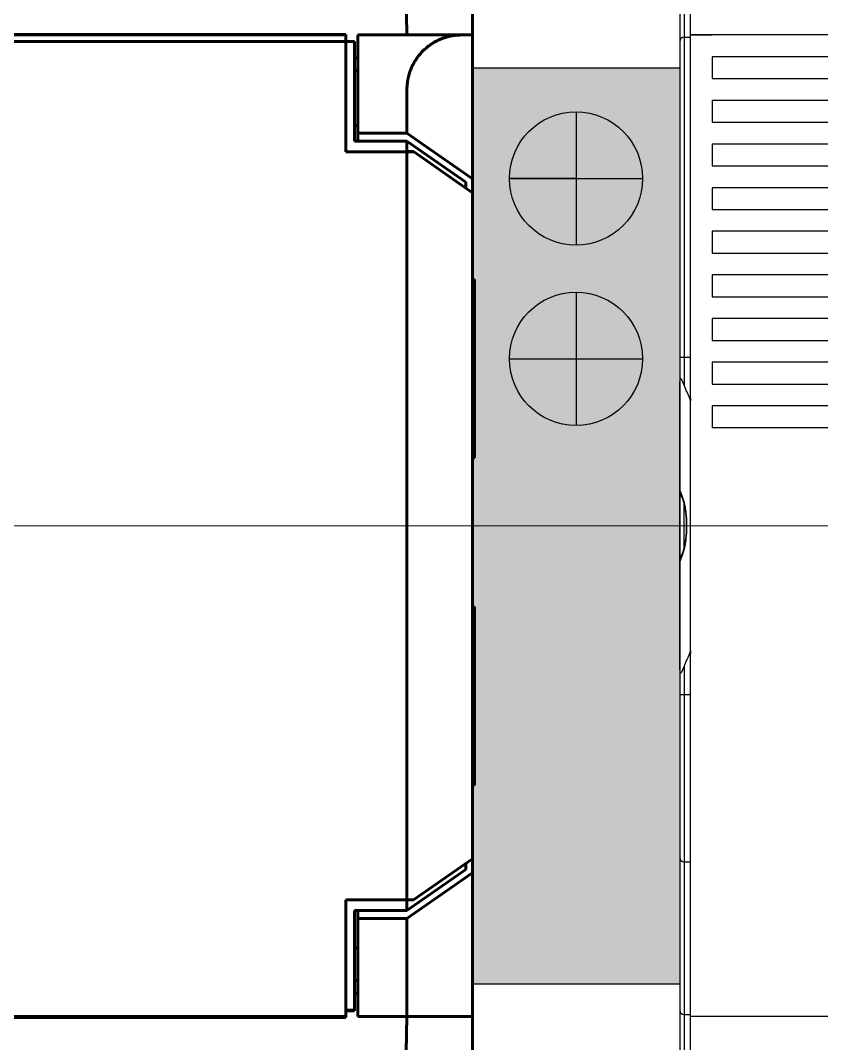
# Model space of a CAD drawing. Header units: millimetres. Extents: x 0 to 53000, y -591 to 24400.
# Drawn here: x 2887.46 to 2924.17, y 2881.27 to 2928.17 of the extents above; entities that cross this region are included whole.
import ezdxf
from ezdxf.enums import TextEntityAlignment as Align

# ---------------------------------------------------------------- set-up
doc = ezdxf.new("R2010")
doc.units = ezdxf.units.MM
doc.linetypes.add('K5LT_BASIC', pattern=[0])
doc.layers.add('Основная', color=7, linetype='Continuous', lineweight=30)
doc.layers.add('Привязки', color=2, linetype='Continuous', lineweight=0, plot=False, transparency=0.8)
doc.styles.add('текст', font='isocpeui.ttf')

# ---------------------------------------------------------------- blocks, each defined once
blk = doc.blocks.new('Программируемое реле ПР102')
at = {"layer": 'Основная', "linetype": 'K5LT_BASIC', "lineweight": 60}
for p, q in [((116.75, 34), (117, 22.5)), ((120, 22.5), (120, 34)), ((113.72, 22.525), (3.28, 22.525)), ((113.72, 22.525), (113.803, 22.523)), ((113.803, 22.523), (114.2, 22.523)), ((114.2, 22.503), (114.2, 22.523)), ((2.8, 22.503), (114.2, 22.503)), ((114.2, 22.2), (2.8, 22.2)), ((114.2, 22.503), (114.2, 22.2)), ((114.2, 17.15), (114.2, 22.2)), ((114.6, 22.2), (114.2, 22.2)), ((114.6, 17.64), (114.6, 22.2)), ((114.75, 22.5), (114.75, 20)), ((119.5, 22.5), (114.75, 22.5)), ((119.5, 22.5), (120, 22.5)), ((120, 15.899), (120, 22.5)), ((114.75, 21.441), (114.6, 21.441)), ((114.75, 20.85), (114.6, 20.85)), ((114.75, 18), (114.75, 20)), ((117, 18), (117, 20)), ((114.75, 18.35), (114.6, 18.35)), ((114.75, 18), (117, 18)), ((114.75, 18), (114.75, 17.64)), ((117, 18), (120, 15.899)), ((114.6, 17.64), (117, 17.64)), ((117, 17.64), (117, 17.152)), ((117, 17.64), (119.7, 15.749)), ((114.2, 17.15), (117, 17.15)), ((117.3, 17.152), (117, 17.152)), ((117, 17.15), (117.3, 17.15)), ((117, 17.15), (117, -17.15)), ((117.3, 17.15), (117.3, 17.152)), ((120, 15.261), (117.3, 17.152)), ((119.7, 15.471), (119.7, 15.749)), ((120, 15.899), (120, 15.261)), ((120, -15.261), (120, 15.261)), ((120.1, 11.289), (120, 11.29)), ((120.1, 3.11), (120.1, 11.289)), ((120, 3.109), (120.1, 3.11)), ((120, -3.71), (120.1, -3.711)), ((120.1, -11.89), (120.1, -3.711)), ((120, -11.891), (120.1, -11.89)), ((120, -15.261), (117.3, -17.152)), ((119.7, -15.749), (119.7, -15.471)), ((120, -15.261), (120, -15.9)), ((119.7, -15.749), (117, -17.64)), ((120, -15.9), (117, -18)), ((120, -22.5), (120, -15.9)), ((114.2, -17.15), (114.2, -22.5)), ((114.2, -17.15), (117, -17.15)), ((117, -17.15), (117.3, -17.15)), ((117, -17.64), (117, -17.152)), ((117, -17.152), (117.3, -17.152)), ((117.3, -17.15), (117.3, -17.152)), ((114.6, -22.203), (114.6, -17.64)), ((114.6, -17.64), (117, -17.64)), ((114.75, -17.64), (114.75, -18)), ((114.75, -22.5), (114.75, -18)), ((114.75, -18), (117, -18)), ((117, -22.5), (117, -18)), ((114.75, -19.35), (114.65, -19.35)), ((114.601, -20.848), (114.601, -21.199)), ((114.75, -20.85), (114.65, -20.85)), ((114.6, -21.214), (114.601, -21.201)), ((114.75, -21.43), (114.6, -21.43)), ((114.601, -21.199), (114.601, -21.201)), ((114.2, -22.5), (2.8, -22.5)), ((114.6, -22.203), (114.2, -22.203)), ((114.6, -22.238), (114.2, -22.238)), ((114.2, -22.5), (114.2, -22.535)), ((114.6, -22.203), (114.6, -22.238)), ((114.75, -22.5), (117, -22.5)), ((117, -22.5), (116.75, -34)), ((117, -22.5), (120, -22.5)), ((120, -34), (120, -22.5)), ((64.5, -22.535), (114.2, -22.535))]:
    blk.add_line(p, q, dxfattribs=at)
for centre, start, end in [((114.65, -19.85), 90, 95.7392), ((114.65, -20.35), 264.2608, 270)]:
    blk.add_arc(centre, 0.5, start, end, dxfattribs=at)
blk.add_rational_spline([(117, 20), (117, 21.464), (118.036, 22.5), (119.5, 22.5)], [1, 0.804737854124, 0.804737854124, 1], degree=3, dxfattribs=at)
at = {"layer": 'Основная', "style": 'текст'}
blk.add_attdef('№', text='', height=40, dxfattribs=at).set_placement((57, -88), align=Align.MIDDLE_CENTER)
blk = doc.blocks.new('Звонок HA')
at = {"layer": 'Основная'}
for p, q in [((0.2, 42.4), (0.2, 6.455)), ((0.49, 5.739), (0.49, 42.5)), ((0, 42.2), (0, 6.606)), ((0.2, 22.4), (0.49, 22.4)), ((16.91, 22.5), (0.49, 22.5)), ((0.49, 22.5), (1.49, 22.5)), ((15.91, 21.5), (1.49, 21.5)), ((1.49, 21.5), (1.49, 20.5)), ((1.49, 20.5), (15.91, 20.5)), ((15.91, 19.5), (1.49, 19.5)), ((1.49, 19.5), (1.49, 18.5)), ((1.49, 18.5), (15.91, 18.5)), ((15.91, 17.5), (1.49, 17.5)), ((1.49, 17.5), (1.49, 16.5)), ((1.49, 16.5), (15.91, 16.5)), ((15.91, 15.5), (1.49, 15.5)), ((1.49, 15.5), (1.49, 14.5)), ((1.49, 14.5), (15.91, 14.5)), ((15.91, 13.5), (1.49, 13.5)), ((1.49, 13.5), (1.49, 12.5)), ((1.49, 12.5), (15.91, 12.5)), ((15.91, 11.5), (1.49, 11.5)), ((1.49, 11.5), (1.49, 10.5)), ((1.49, 10.5), (15.91, 10.5)), ((15.91, 9.5), (1.49, 9.5)), ((1.49, 9.5), (1.49, 8.5)), ((1.49, 8.5), (15.91, 8.5)), ((0.2, 7.731), (0.49, 7.731)), ((15.91, 7.5), (1.49, 7.5)), ((1.49, 7.5), (1.49, 6.5)), ((0, -6.606), (0, 6.606)), ((1.49, 6.5), (15.91, 6.5)), ((0.449, 5.882), (0.49, 5.882)), ((0.5, -5.726), (0.5, 5.726)), ((15.91, 5.5), (1.49, 5.5)), ((1.49, 5.5), (1.49, 4.5)), ((1.49, 4.5), (15.91, 4.5)), ((0.203, -0.958), (0.203, 0.958)), ((0.449, -5.882), (0.49, -5.882)), ((0.49, -42.5), (0.49, -5.739)), ((0.2, -6.455), (0.2, -42.4)), ((0, -6.606), (0, -42.2)), ((0.2, -7.731), (0.49, -7.731)), ((0.2, -15.4), (0.49, -15.4)), ((0.2, -22.4), (0.49, -22.4)), ((16.91, -22.5), (0.49, -22.5))]:
    blk.add_line(p, q, dxfattribs=at)
for points in [[(0.032, 1.449), (0.058, 1.391), (0.121, 1.236), (0.171, 1.081), (0.211, 0.927), (0.241, 0.773), (0.265, 0.619), (0.282, 0.463), (0.293, 0.306), (0.3, 0.146), (0.302, 0)], [(0.302, 0), (0.3, -0.144), (0.293, -0.304), (0.282, -0.462), (0.265, -0.617), (0.242, -0.772), (0.211, -0.926), (0.171, -1.08), (0.121, -1.234), (0.059, -1.39), (0.032, -1.449)]]:
    blk.add_lwpolyline(points, dxfattribs=at)
for centre, radius, start, end in [((0.2, 22.2), 0.2, 90, 180), ((-3.273, 0.061), 3.629, 25.1846, 25.5893), ((-3.272, -0.061), 3.628, 334.4106, 334.8154), ((0.2, -15.2), 0.2, 180, 270), ((0.2, -22.2), 0.2, 180, 270)]:
    blk.add_arc(centre, radius, start, end, dxfattribs=at)
for points, knots in [([(0, 7.724), (0, 7.724), (0.002, 7.725), (0.004, 7.725), (0.009, 7.726), (0.016, 7.727), (0.024, 7.727), (0.034, 7.728), (0.046, 7.728), (0.064, 7.729), (0.09, 7.73), (0.124, 7.731), (0.161, 7.731), (0.187, 7.731), (0.2, 7.731)], [0, 0, 0, 0, 0.006112, 0.020951, 0.045011, 0.078174, 0.120154, 0.170571, 0.228947, 0.294727, 0.44592, 0.618366, 0.805443, 1, 1, 1, 1]), ([(0.2, 6.455), (0.192, 6.474), (0.177, 6.512), (0.157, 6.559), (0.141, 6.597), (0.128, 6.624), (0.114, 6.651), (0.1, 6.677), (0.088, 6.698), (0.077, 6.713), (0.069, 6.724), (0.061, 6.733), (0.051, 6.741), (0.043, 6.745), (0.035, 6.745), (0.028, 6.743), (0.019, 6.734), (0.01, 6.713), (0.002, 6.67), (0, 6.632), (0, 6.606)], [0, 0, 0, 0, 0.12543, 0.250803, 0.31323, 0.375277, 0.4367, 0.497111, 0.555848, 0.584244, 0.611678, 0.637778, 0.662035, 0.684082, 0.694716, 0.705833, 0.732341, 0.765588, 0.841215, 1, 1, 1, 1]), ([(0.449, 5.882), (0.433, 5.919), (0.397, 6), (0.31, 6.19), (0.244, 6.344), (0.2, 6.455)], [0, 0, 0, 0, 0.192809, 0.427431, 1, 1, 1, 1]), ([(0.49, 5.739), (0.488, 5.752), (0.479, 5.801), (0.464, 5.848), (0.449, 5.882)], [0, 0, 0, 0, 0.255977, 1, 1, 1, 1]), ([(0.49, 5.852), (0.492, 5.842), (0.498, 5.8), (0.5, 5.758), (0.5, 5.726)], [0, 0, 0, 0, 0.243379, 1, 1, 1, 1]), ([(0.032, 1.449), (0.021, 1.472), (0.005, 1.522), (0, 1.574), (0, 1.6)], [0, 0, 0, 0, 0.495069, 1, 1, 1, 1]), ([(0.011, 1.605), (0.038, 1.549), (0.088, 1.433), (0.153, 1.253), (0.206, 1.063), (0.247, 0.864), (0.278, 0.656), (0.307, 0.368), (0.314, 0.148), (0.314, 0)], [0, 0, 0, 0, 0.113595, 0.22929, 0.348496, 0.47193, 0.599594, 0.730886, 1, 1, 1, 1]), ([(0.314, 0), (0.314, -0.148), (0.307, -0.368), (0.278, -0.656), (0.247, -0.864), (0.206, -1.063), (0.153, -1.253), (0.088, -1.433), (0.038, -1.549), (0.011, -1.605)], [0, 0, 0, 0, 0.269114, 0.400406, 0.52807, 0.651504, 0.77071, 0.886405, 1, 1, 1, 1]), ([(0.032, -1.449), (0.021, -1.472), (0.005, -1.522), (0, -1.574), (0, -1.6)], [0, 0, 0, 0, 0.49507, 1, 1, 1, 1]), ([(0.2, -6.455), (0.244, -6.344), (0.31, -6.19), (0.397, -6), (0.433, -5.919), (0.449, -5.882)], [0, 0, 0, 0, 0.572569, 0.807191, 1, 1, 1, 1]), ([(0.449, -5.882), (0.454, -5.871), (0.472, -5.825), (0.484, -5.776), (0.49, -5.739)], [0, 0, 0, 0, 0.245337, 1, 1, 1, 1]), ([(0.5, -5.726), (0.5, -5.736), (0.499, -5.779), (0.495, -5.821), (0.49, -5.852)], [0, 0, 0, 0, 0.257159, 1, 1, 1, 1]), ([(0, -6.606), (0, -6.632), (0.002, -6.67), (0.01, -6.713), (0.019, -6.734), (0.028, -6.743), (0.035, -6.745), (0.043, -6.745), (0.051, -6.741), (0.061, -6.733), (0.069, -6.724), (0.077, -6.713), (0.088, -6.698), (0.1, -6.677), (0.114, -6.651), (0.128, -6.624), (0.141, -6.597), (0.157, -6.559), (0.177, -6.512), (0.192, -6.474), (0.2, -6.455)], [0, 0, 0, 0, 0.158789, 0.234419, 0.26766, 0.294164, 0.305277, 0.315911, 0.337951, 0.362207, 0.388306, 0.41574, 0.444136, 0.502874, 0.563286, 0.624711, 0.68676, 0.749189, 0.874566, 1, 1, 1, 1]), ([(0, -7.724), (0, -7.724), (0.002, -7.725), (0.004, -7.725), (0.009, -7.726), (0.016, -7.727), (0.024, -7.727), (0.034, -7.728), (0.046, -7.728), (0.064, -7.729), (0.09, -7.73), (0.124, -7.731), (0.161, -7.731), (0.187, -7.731), (0.2, -7.731)], [0, 0, 0, 0, 0.006112, 0.020951, 0.045011, 0.078174, 0.120154, 0.170571, 0.228947, 0.294727, 0.44592, 0.618366, 0.805443, 1, 1, 1, 1])]:
    blk.add_open_spline(points, degree=3, knots=knots, dxfattribs=at)
at = {"layer": 'Привязки'}
blk.add_line((0, 0), (17.4, 0), dxfattribs=at)
at = {"layer": 'Основная', "style": 'текст'}
blk.add_attdef('№', text='', height=10, dxfattribs=at).set_placement((7.753, -58.946), align=Align.MIDDLE_CENTER)
blk = doc.blocks.new('Стопор на DIN')
at = {"layer": 'Основная', "true_color": 0x939598}
h = blk.add_hatch(color=252, dxfattribs=at)
h.dxf.hatch_style = 1
h.paths.add_polyline_path([(0, 21), (-9.5, 21), (-9.5, -21), (0, -21)])
at = {"layer": 'Основная'}
for p, q in [((-9.5, -21), (-9.5, 21)), ((-9.5, 21), (0, 21)), ((0, 21), (0, -21)), ((-4.75, 18.971), (-4.75, 12.868)), ((-4.75, 15.92), (-7.802, 15.92)), ((-7.802, 15.92), (-1.698, 15.92)), ((-4.75, 10.708), (-4.75, 4.605)), ((-7.802, 7.657), (-1.698, 7.657)), ((-9.5, -21), (0, -21))]:
    blk.add_line(p, q, dxfattribs=at)
for centre in [(-4.75, 15.92), (-4.75, 7.657)]:
    blk.add_circle(centre, 3.052, dxfattribs=at)

msp = doc.modelspace()

# ---------------------------------------------------------------- linework, layer by layer
at = {"layer": 'Привязки'}
for p, q in [((3873, 2904.99999), (371.49998, 2904.99999)), ((2680.84395, 2904.99999), (3125.84394, 2904.99999)), ((2732.84394, 2904.99999), (3073.84394, 2905))]:
    msp.add_line(p, q, dxfattribs=at)

# ---------------------------------------------------------------- block references
at = {"layer": 'Основная'}
for name, p in [('Программируемое реле ПР102', (2788.17049, 2905)), ('Звонок HA', (2917.67049, 2905))]:
    msp.add_blockref(name, p, dxfattribs=at)
at = {"layer": 'Основная', "lineweight": -3}
msp.add_blockref('Стопор на DIN', (2917.67049, 2904.99999), dxfattribs=at)

doc.saveas('drawing.dxf')
